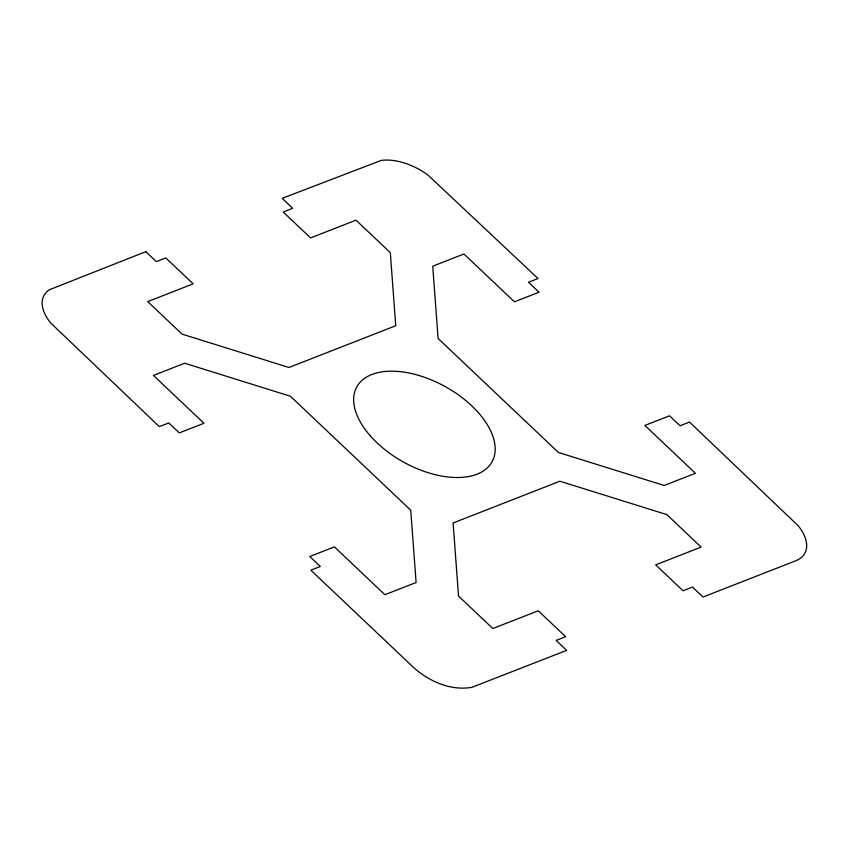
<?xml version="1.0" encoding="UTF-8"?>
<svg xmlns="http://www.w3.org/2000/svg" width="849" height="849" viewBox="0 0 849 849"><rect width="100%" height="100%" fill="white"/><g stroke="black" fill="none" stroke-linecap="round" stroke-linejoin="round"><path stroke-width="1.27" d="M145.816 251.665L49.613 289.647A46.377 25.873 29 0 0 50.6 322.907L159.325 426.633L168.792 422.929L179.309 432.894L203.93 423.269L153.425 375.428L184.626 363.223L290.422 396.239L410.736 510.217L416.106 582.51L384.894 594.714L334.389 546.873L309.779 556.498L320.306 566.463L310.83 570.167L413.941 667.845C429.562 681.641 450.883 690.99 471.895 687.329L566.676 650.366L556.148 640.401L565.625 636.697L538.266 610.781L492.834 628.547L458.524 596.04L453.101 522.984L559.873 481.224L666.794 514.59L701.104 547.096L655.672 564.861L683.031 590.777L692.497 587.073L703.014 597.038L795.778 560.764A46.377 25.873 29 0 0 798.23 525.796L689.505 422.07L680.038 425.774L669.521 415.808L644.911 425.434L695.405 473.275L664.205 485.479L558.419 452.464L438.105 338.486L432.735 266.193L463.936 253.989L514.441 301.83L539.051 292.205L528.534 282.239L538.001 278.536L428.183 175.234A46.377 25.873 29 0 0 381.074 160.472L282.155 198.337L292.682 208.302L283.216 212.006L310.575 237.922L355.996 220.156L390.317 252.662L395.74 325.729L288.957 367.49L182.036 334.113L147.726 301.607L193.158 283.842L165.799 257.926L156.333 261.63L145.816 251.665M370.62 436.206A77.301 43.119 29 0 0 491.136 463.31A77.301 43.119 29 0 0 411.5 373.539A77.301 43.119 29 0 0 370.62 436.206"/></g></svg>
